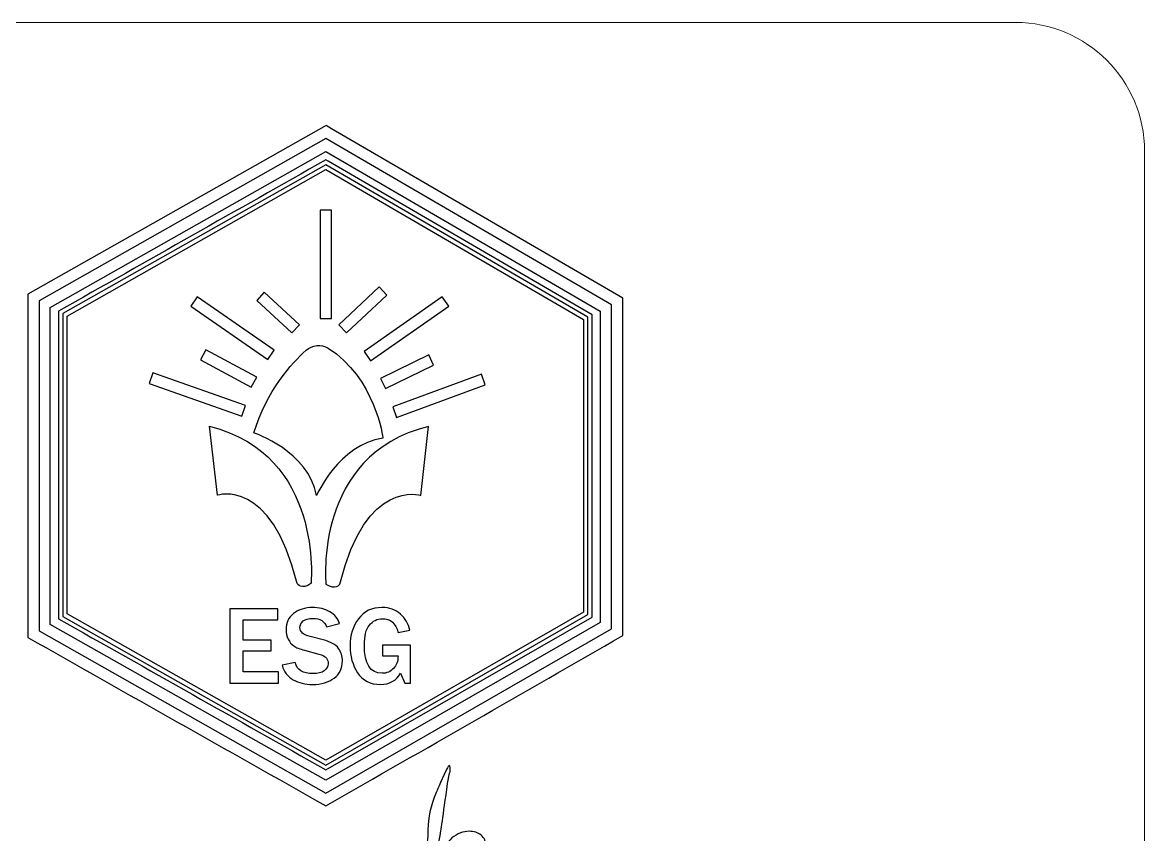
# Model space of a CAD drawing. Header units: millimetres. Extents: x -79 to 26, y -25 to 24.
# Drawn here: x -7.15 to 25.54, y 0.64 to 24.31 of the extents above; entities that cross this region are included whole.
import ezdxf

# ---------------------------------------------------------------- set-up
doc = ezdxf.new("R2010")
doc.units = ezdxf.units.MM
doc.header["$MEASUREMENT"] = 0
doc.layers.add('Layer 1', color=7, linetype='Continuous')

msp = doc.modelspace()

# ---------------------------------------------------------------- linework, layer by layer
at = {"layer": 'Layer 1', "color": 250, "lineweight": 18}
msp.add_open_spline([(-20.503, 24.3105), (-20.503, 24.3105), (21.7894, 24.3105), (21.7894, 24.3105), (23.8569, 24.3105), (25.5432, 22.6242), (25.5432, 20.5567), (25.5432, 20.5567), (25.5432, -21.7357), (25.5432, -21.7357), (25.5432, -23.8032), (23.8569, -25.4895), (21.7894, -25.4895), (21.7894, -25.4895), (-20.503, -25.4895), (-20.503, -25.4895), (-22.5705, -25.4895), (-24.2568, -23.8032), (-24.2568, -21.7357), (-24.2568, -21.7357), (-24.2568, 20.5567), (-24.2568, 20.5567), (-24.2568, 22.6242), (-22.5705, 24.3105), (-20.503, 24.3105)], degree=3, knots=[0, 0, 0, 0, 0.125, 0.125, 0.125, 0.25, 0.25, 0.25, 0.375, 0.375, 0.375, 0.5, 0.5, 0.5, 0.625, 0.625, 0.625, 0.75, 0.75, 0.75, 0.875, 0.875, 0.875, 1, 1, 1, 1], dxfattribs=at)
at = {"layer": 'Layer 1', "color": 240}
for points, knots in [([(1.8583, 21.2132), (1.8583, 21.2132), (10.3456, 16.2703), (10.3456, 16.2703), (10.3456, 16.2703), (10.3456, 6.4425), (10.3456, 6.4425), (7.4617, 4.7865), (4.5783, 3.1294), (1.6953, 1.4718), (-1.2004, 3.1103), (-4.097, 4.7474), (-6.9936, 6.3842), (-6.9936, 6.3842), (-6.9936, 16.3866), (-6.9936, 16.3866), (-6.9936, 16.3866), (1.6963, 21.3075), (1.6963, 21.3075), (1.6963, 21.3075), (1.8583, 21.2132), (1.8583, 21.2132)], [0, 0, 0, 0, 0.1428571, 0.1428571, 0.1428571, 0.2857143, 0.2857143, 0.2857143, 0.4285714, 0.4285714, 0.4285714, 0.5714286, 0.5714286, 0.5714286, 0.7142857, 0.7142857, 0.7142857, 0.8571429, 0.8571429, 0.8571429, 1, 1, 1, 1]), ([(9.6875, 15.8938), (9.6875, 15.8938), (1.6913, 20.5507), (1.6913, 20.5507), (1.6913, 20.5507), (-6.3355, 16.0054), (-6.3355, 16.0054), (-6.3355, 16.0054), (-6.3355, 6.7646), (-6.3355, 6.7646), (-6.3355, 6.7646), (1.6923, 2.2259), (1.6923, 2.2259), (1.6923, 2.2259), (9.6875, 6.8202), (9.6875, 6.8202), (9.6875, 6.8202), (9.6875, 15.8938), (9.6875, 15.8938)], [0, 0, 0, 0, 0.1666667, 0.1666667, 0.1666667, 0.3333333, 0.3333333, 0.3333333, 0.5, 0.5, 0.5, 0.6666667, 0.6666667, 0.6666667, 0.8333333, 0.8333333, 0.8333333, 1, 1, 1, 1]), ([(1.7542, 20.2689), (1.7542, 20.2689), (9.4481, 15.7881), (9.4481, 15.7881), (9.4481, 15.7881), (9.4481, 6.9798), (9.4481, 6.9798), (9.4481, 6.9798), (1.6929, 2.5235), (1.6929, 2.5235), (-0.9016, 3.9941), (-3.4986, 5.4615), (-6.096, 6.9272), (-6.096, 6.9272), (-6.096, 15.8932), (-6.096, 15.8932), (-3.5003, 17.3649), (-0.9036, 18.8349), (1.6934, 20.3043), (1.6934, 20.3043), (1.7542, 20.2689), (1.7542, 20.2689)], [0, 0, 0, 0, 0.1428571, 0.1428571, 0.1428571, 0.2857143, 0.2857143, 0.2857143, 0.4285714, 0.4285714, 0.4285714, 0.5714286, 0.5714286, 0.5714286, 0.7142857, 0.7142857, 0.7142857, 0.8571429, 0.8571429, 0.8571429, 1, 1, 1, 1]), ([(9.2013, 15.6469), (9.2013, 15.6469), (1.6915, 20.0205), (1.6915, 20.0205), (1.6915, 20.0205), (-5.8492, 15.7504), (-5.8492, 15.7504), (-5.8492, 15.7504), (-5.8492, 7.0698), (-5.8492, 7.0698), (-5.8492, 7.0698), (1.6919, 2.8063), (1.6919, 2.8063), (1.6919, 2.8063), (9.2013, 7.1213), (9.2013, 7.1213), (9.2013, 7.1213), (9.2013, 15.6469), (9.2013, 15.6469)], [0, 0, 0, 0, 0.1666667, 0.1666667, 0.1666667, 0.3333333, 0.3333333, 0.3333333, 0.5, 0.5, 0.5, 0.6666667, 0.6666667, 0.6666667, 0.8333333, 0.8333333, 0.8333333, 1, 1, 1, 1]), ([(1.5292, 15.6835), (1.5292, 15.6835), (1.5292, 18.834), (1.5292, 18.834), (1.5292, 18.834), (1.8583, 18.834), (1.8583, 18.834), (1.8583, 18.834), (1.8583, 15.6835), (1.8583, 15.6835), (1.8583, 15.6835), (1.5292, 15.6835), (1.5292, 15.6835)], [0, 0, 0, 0, 0.25, 0.25, 0.25, 0.5, 0.5, 0.5, 0.75, 0.75, 0.75, 1, 1, 1, 1]), ([(0.7014, 15.2599), (0.7014, 15.2599), (-0.3242, 16.2088), (-0.3242, 16.2088), (-0.3242, 16.2088), (-0.1018, 16.4492), (-0.1018, 16.4492), (-0.1018, 16.4492), (0.9238, 15.5003), (0.9238, 15.5003), (0.9238, 15.5003), (0.7014, 15.2599), (0.7014, 15.2599)], [0, 0, 0, 0, 0.25, 0.25, 0.25, 0.5, 0.5, 0.5, 0.75, 0.75, 0.75, 1, 1, 1, 1]), ([(2.0671, 15.4997), (2.0671, 15.4997), (3.2437, 16.6002), (3.2437, 16.6002), (3.2437, 16.6002), (3.4674, 16.3611), (3.4674, 16.3611), (3.4674, 16.3611), (2.2908, 15.2605), (2.2908, 15.2605), (2.2908, 15.2605), (2.0671, 15.4997), (2.0671, 15.4997)], [0, 0, 0, 0, 0.25, 0.25, 0.25, 0.5, 0.5, 0.5, 0.75, 0.75, 0.75, 1, 1, 1, 1]), ([(-0.0025, 14.486), (-0.0025, 14.486), (-2.2419, 16.042), (-2.2419, 16.042), (-2.2419, 16.042), (-2.0542, 16.3119), (-2.0542, 16.3119), (-2.0542, 16.3119), (0.1852, 14.7559), (0.1852, 14.7559), (0.1852, 14.7559), (-0.0025, 14.486), (-0.0025, 14.486)], [0, 0, 0, 0, 0.25, 0.25, 0.25, 0.5, 0.5, 0.5, 0.75, 0.75, 0.75, 1, 1, 1, 1]), ([(2.8062, 14.7171), (2.8062, 14.7171), (5.0837, 16.3113), (5.0837, 16.3113), (5.0837, 16.3113), (5.2714, 16.0427), (5.2714, 16.0427), (5.2714, 16.0427), (2.9938, 14.4485), (2.9938, 14.4485), (2.9938, 14.4485), (2.8062, 14.7171), (2.8062, 14.7171)], [0, 0, 0, 0, 0.25, 0.25, 0.25, 0.5, 0.5, 0.5, 0.75, 0.75, 0.75, 1, 1, 1, 1]), ([(-0.4798, 13.6791), (-0.4798, 13.6791), (-1.9601, 14.4764), (-1.9601, 14.4764), (-1.9601, 14.4764), (-1.8045, 14.7655), (-1.8045, 14.7655), (-1.8045, 14.7655), (-0.3242, 13.9683), (-0.3242, 13.9683), (-0.3242, 13.9683), (-0.4798, 13.6791), (-0.4798, 13.6791)], [0, 0, 0, 0, 0.25, 0.25, 0.25, 0.5, 0.5, 0.5, 0.75, 0.75, 0.75, 1, 1, 1, 1]), ([(1.42, 10.5217), (1.42, 10.5217), (2.0653, 12.002), (3.3557, 12.1919), (3.3557, 12.1919), (3.1268, 13.9575), (1.7583, 14.8182), (1.5559, 14.9452), (1.293, 14.9136), (1.1157, 14.7537), (0.7005, 14.3802), (-0.0333, 13.581), (-0.4022, 12.3435), (-0.4022, 12.3435), (1.1924, 11.8122), (1.42, 10.5217)], [0, 0, 0, 0, 0.2, 0.2, 0.2, 0.4, 0.4, 0.4, 0.6, 0.6, 0.6, 0.8, 0.8, 0.8, 1, 1, 1, 1]), ([(3.2836, 13.9337), (3.2836, 13.9337), (4.688, 14.6171), (4.688, 14.6171), (4.688, 14.6171), (4.832, 14.3214), (4.832, 14.3214), (4.832, 14.3214), (3.4276, 13.638), (3.4276, 13.638), (3.4276, 13.638), (3.2836, 13.9337), (3.2836, 13.9337)], [0, 0, 0, 0, 0.25, 0.25, 0.25, 0.5, 0.5, 0.5, 0.75, 0.75, 0.75, 1, 1, 1, 1]), ([(-0.7603, 12.8339), (-0.7603, 12.8339), (-3.4551, 13.7828), (-3.4551, 13.7828), (-3.4551, 13.7828), (-3.3458, 14.0926), (-3.3458, 14.0926), (-3.3458, 14.0926), (-0.651, 13.1437), (-0.651, 13.1437), (-0.651, 13.1437), (-0.7603, 12.8339), (-0.7603, 12.8339)], [0, 0, 0, 0, 0.25, 0.25, 0.25, 0.5, 0.5, 0.5, 0.75, 0.75, 0.75, 1, 1, 1, 1]), ([(3.6407, 13.1052), (3.6407, 13.1052), (6.2216, 14.0541), (6.2216, 14.0541), (6.2216, 14.0541), (6.3346, 13.7456), (6.3346, 13.7456), (6.3346, 13.7456), (3.7537, 12.7966), (3.7537, 12.7966), (3.7537, 12.7966), (3.6407, 13.1052), (3.6407, 13.1052)], [0, 0, 0, 0, 0.25, 0.25, 0.25, 0.5, 0.5, 0.5, 0.75, 0.75, 0.75, 1, 1, 1, 1]), ([(1.2577, 7.9525), (1.2577, 7.9525), (1.6338, 11.7106), (-1.6963, 12.5401), (-1.6963, 12.5401), (-1.4686, 10.5288), (-1.4686, 10.5288), (-1.4686, 10.5288), (0.1012, 11.0628), (0.8544, 7.9518), (0.8544, 7.9518), (0.9879, 7.7623), (1.2577, 7.9525)], [0, 0, 0, 0, 0.25, 0.25, 0.25, 0.5, 0.5, 0.5, 0.75, 0.75, 0.75, 1, 1, 1, 1]), ([(1.6938, 7.9407), (1.6938, 7.9407), (1.3059, 11.6982), (4.6841, 12.5333), (4.6841, 12.5333), (4.4563, 10.5216), (4.4563, 10.5216), (4.4563, 10.5216), (2.8621, 11.053), (2.1031, 7.9407), (2.1031, 7.9407), (1.9679, 7.7509), (1.6938, 7.9407)], [0, 0, 0, 0, 0.25, 0.25, 0.25, 0.5, 0.5, 0.5, 0.75, 0.75, 0.75, 1, 1, 1, 1]), ([(0.3081, 5.0473), (0.3081, 5.0473), (-1.1058, 5.0473), (-1.1058, 5.0473), (-1.1058, 5.0473), (-1.1058, 7.2226), (-1.1058, 7.2226), (-1.1058, 7.2226), (0.2942, 7.2226), (0.2942, 7.2226), (0.2942, 7.2226), (0.2942, 6.8997), (0.2942, 6.8997), (0.2942, 6.8997), (-0.7134, 6.8997), (-0.7134, 6.8997), (-0.7134, 6.8997), (-0.7134, 6.3093), (-0.7134, 6.3093), (-0.7134, 6.3093), (0.0962, 6.3093), (0.0962, 6.3093), (0.0962, 6.3093), (0.0962, 5.9938), (0.0962, 5.9938), (0.0962, 5.9938), (-0.7134, 5.9938), (-0.7134, 5.9938), (-0.7134, 5.9938), (-0.7134, 5.3851), (-0.7134, 5.3851), (-0.7134, 5.3851), (0.3081, 5.3851), (0.3081, 5.3851), (0.3081, 5.3851), (0.3081, 5.0473), (0.3081, 5.0473)], [0, 0, 0, 0, 0.0833333, 0.0833333, 0.0833333, 0.1666667, 0.1666667, 0.1666667, 0.25, 0.25, 0.25, 0.3333333, 0.3333333, 0.3333333, 0.4166667, 0.4166667, 0.4166667, 0.5, 0.5, 0.5, 0.5833333, 0.5833333, 0.5833333, 0.6666667, 0.6666667, 0.6666667, 0.75, 0.75, 0.75, 0.8333333, 0.8333333, 0.8333333, 0.9166667, 0.9166667, 0.9166667, 1, 1, 1, 1]), ([(0.4182, 5.5719), (0.4182, 5.5719), (0.7994, 5.6534), (0.7994, 5.6534), (0.8448, 5.4377), (1.0206, 5.3295), (1.325, 5.3295), (1.4647, 5.3295), (1.5711, 5.3573), (1.646, 5.4118), (1.721, 5.4673), (1.759, 5.5359), (1.759, 5.6182), (1.759, 5.6774), (1.7413, 5.732), (1.7071, 5.7828), (1.6729, 5.8338), (1.6007, 5.8727), (1.4897, 5.9013), (1.4897, 5.9013), (1.0733, 6.0096), (1.0733, 6.0096), (0.9308, 6.0475), (0.8254, 6.0891), (0.7578, 6.1363), (0.6902, 6.1835), (0.6356, 6.2501), (0.594, 6.3362), (0.5533, 6.4223), (0.533, 6.5148), (0.533, 6.6128), (0.533, 6.8071), (0.6051, 6.9626), (0.7494, 7.0801), (0.8947, 7.1976), (1.0798, 7.2559), (1.3047, 7.2559), (1.4916, 7.2559), (1.6581, 7.2152), (1.8052, 7.1329), (1.9523, 7.0515), (2.0467, 6.9357), (2.0874, 6.7859), (2.0874, 6.7859), (1.7136, 6.6933), (1.7136, 6.6933), (1.6562, 6.858), (1.5221, 6.9404), (1.312, 6.9404), (1.1898, 6.9404), (1.0964, 6.9145), (1.0326, 6.8636), (0.9687, 6.8127), (0.9363, 6.7488), (0.9363, 6.6702), (0.9363, 6.5453), (1.0373, 6.4583), (1.2389, 6.4084), (1.2389, 6.4084), (1.609, 6.3159), (1.609, 6.3159), (1.8329, 6.2593), (1.9828, 6.1762), (2.0597, 6.066), (2.1364, 5.9559), (2.1744, 5.8347), (2.1744, 5.7024), (2.1744, 5.4887), (2.0939, 5.3212), (1.9329, 5.1981), (1.7719, 5.075), (1.5637, 5.0139), (1.3074, 5.0139), (1.0918, 5.0139), (0.903, 5.0593), (0.7411, 5.1491), (0.5792, 5.2397), (0.4709, 5.3804), (0.4182, 5.5719)], [0, 0, 0, 0, 0.0384615, 0.0384615, 0.0384615, 0.0769231, 0.0769231, 0.0769231, 0.1153846, 0.1153846, 0.1153846, 0.1538462, 0.1538462, 0.1538462, 0.1923077, 0.1923077, 0.1923077, 0.2307692, 0.2307692, 0.2307692, 0.2692308, 0.2692308, 0.2692308, 0.3076923, 0.3076923, 0.3076923, 0.3461538, 0.3461538, 0.3461538, 0.3846154, 0.3846154, 0.3846154, 0.4230769, 0.4230769, 0.4230769, 0.4615385, 0.4615385, 0.4615385, 0.5, 0.5, 0.5, 0.5384615, 0.5384615, 0.5384615, 0.5769231, 0.5769231, 0.5769231, 0.6153846, 0.6153846, 0.6153846, 0.6538462, 0.6538462, 0.6538462, 0.6923077, 0.6923077, 0.6923077, 0.7307692, 0.7307692, 0.7307692, 0.7692308, 0.7692308, 0.7692308, 0.8076923, 0.8076923, 0.8076923, 0.8461538, 0.8461538, 0.8461538, 0.8846154, 0.8846154, 0.8846154, 0.9230769, 0.9230769, 0.9230769, 0.9615385, 0.9615385, 0.9615385, 1, 1, 1, 1]), ([(4.1618, 6.1595), (4.1618, 6.1595), (4.1618, 5.0473), (4.1618, 5.0473), (4.1618, 5.0473), (3.9879, 5.0473), (3.9879, 5.0473), (3.9879, 5.0473), (3.8686, 5.3406), (3.8686, 5.3406), (3.7418, 5.1232), (3.5456, 5.0139), (3.2801, 5.0139), (2.9841, 5.0139), (2.7628, 5.1269), (2.6167, 5.3517), (2.4705, 5.5765), (2.3974, 5.8375), (2.3974, 6.1345), (2.3974, 6.4481), (2.4788, 6.7128), (2.6417, 6.9302), (2.8054, 7.1476), (3.033, 7.2559), (3.3263, 7.2559), (3.5456, 7.2559), (3.7252, 7.192), (3.8667, 7.0653), (4.0083, 6.9385), (4.0971, 6.7813), (4.1351, 6.5916), (4.1351, 6.5916), (3.7936, 6.5314), (3.7936, 6.5314), (3.7298, 6.7969), (3.5781, 6.9293), (3.3365, 6.9293), (3.1821, 6.9293), (3.0561, 6.8663), (2.9591, 6.7415), (2.8619, 6.6166), (2.8137, 6.4231), (2.8137, 6.1632), (2.8137, 5.6136), (2.9858, 5.3387), (3.3301, 5.3387), (3.4642, 5.3387), (3.5743, 5.3851), (3.6622, 5.4776), (3.7502, 5.5701), (3.7936, 5.6922), (3.7936, 5.8439), (3.7936, 5.8439), (3.344, 5.8439), (3.344, 5.8439), (3.344, 5.8439), (3.344, 6.1595), (3.344, 6.1595), (3.344, 6.1595), (4.1618, 6.1595), (4.1618, 6.1595)], [0, 0, 0, 0, 0.05, 0.05, 0.05, 0.1, 0.1, 0.1, 0.15, 0.15, 0.15, 0.2, 0.2, 0.2, 0.25, 0.25, 0.25, 0.3, 0.3, 0.3, 0.35, 0.35, 0.35, 0.4, 0.4, 0.4, 0.45, 0.45, 0.45, 0.5, 0.5, 0.5, 0.55, 0.55, 0.55, 0.6, 0.6, 0.6, 0.65, 0.65, 0.65, 0.7, 0.7, 0.7, 0.75, 0.75, 0.75, 0.8, 0.8, 0.8, 0.85, 0.85, 0.85, 0.9, 0.9, 0.9, 0.95, 0.95, 0.95, 1, 1, 1, 1]), ([(3.6663, -2.0371), (3.6663, -2.0371), (3.8483, -1.7728), (3.8483, -1.7728), (3.8483, -1.7728), (3.8551, -1.7714), (3.8551, -1.7714), (3.9643, -1.6275), (4.0814, -1.4934), (4.2066, -1.3709), (4.3313, -1.2475), (4.4725, -1.1389), (4.6288, -1.0454), (5.1414, -0.7635), (5.5014, -0.5387), (5.7087, -0.3703), (5.8298, -0.2805), (5.8907, -0.2081), (5.8907, -0.1531), (5.8907, -0.1024), (5.8416, -0.0613), (5.7439, -0.03), (5.658, -0.0028), (5.5659, 0.0111), (5.4684, 0.0111), (5.2922, 0.0111), (5.1003, -0.1004), (4.893, -0.3235), (4.7249, -0.523), (4.5604, -0.7226), (4.3998, -0.922), (4.3452, -0.9885), (4.2922, -1.0396), (4.2415, -1.0747), (4.2066, -1.1021), (4.1747, -1.1001), (4.1478, -1.0685), (4.1086, -1.0297), (4.1534, -0.93), (4.2826, -0.7694), (4.3843, -0.6167), (4.4429, -0.519), (4.4587, -0.4762), (4.5176, -0.3666), (4.5604, -0.2196), (4.5877, -0.0356), (4.6153, 0.1128), (4.6347, 0.2614), (4.6463, 0.4102), (4.6584, 0.5273), (4.664, 0.6547), (4.664, 0.7916), (4.664, 1.1203), (4.7439, 1.4763), (4.9048, 1.8599), (4.9203, 1.9027), (5.0197, 2.1274), (5.2039, 2.5348), (5.2431, 2.613), (5.2704, 2.6522), (5.2862, 2.6522), (5.3053, 2.644), (5.3155, 2.6167), (5.3155, 2.5699), (5.3155, 2.5699), (5.3155, 2.5173), (5.3155, 2.5173), (5.3155, 2.4857), (5.3099, 2.4564), (5.2978, 2.4291), (5.2978, 2.4291), (5.2392, 2.1297), (5.2392, 2.1297), (5.1062, 1.1748), (5.0338, 0.6701), (5.022, 0.6155), (4.9595, 0.318), (4.9252, 0.1568), (4.9196, 0.1315), (4.9134, 0.1059), (4.9048, 0.0815), (4.893, 0.0578), (5.0651, 0.2377), (5.2217, 0.3986), (5.3626, 0.5392), (5.5267, 0.6682), (5.6949, 0.733), (5.867, 0.733), (6.0077, 0.733), (6.1233, 0.6958), (6.2134, 0.6215), (6.3072, 0.5431), (6.3546, 0.4355), (6.3546, 0.2986), (6.3546, 0.1227), (6.2502, -0.1219), (6.0433, -0.4351), (5.8475, -0.7519), (5.6399, -0.9905), (5.4211, -1.1507), (5.3507, -1.202), (5.1981, -1.2705), (4.9631, -1.356), (4.7755, -1.4347), (4.5077, -1.5735), (4.1592, -1.7729), (4.1593, -1.8591), (4.2321, -1.9822), (4.3764, -2.1427), (4.4508, -2.2328), (4.4879, -2.3009), (4.4879, -2.3479), (4.4879, -2.442), (4.4254, -2.5516), (4.3003, -2.6767), (4.1747, -2.8021), (4.0845, -2.8646), (4.0302, -2.8646), (3.9947, -2.8646), (3.9342, -2.8448), (3.8483, -2.8064), (3.7463, -2.7625), (3.6525, -2.7418), (3.5663, -2.7418), (3.4571, -2.7418), (3.3689, -2.7866), (3.3025, -2.8764), (3.2906, -2.8922), (3.2261, -2.9938), (3.1089, -3.1818), (2.9911, -3.3693), (2.9037, -3.493), (2.8448, -3.5513), (2.7118, -3.6838), (2.5592, -3.7506), (2.3869, -3.7506), (2.3869, -3.7506), (2.3869, -3.7507), (2.3869, -3.7507), (2.293, -3.7546), (2.197, -3.7333), (2.0992, -3.6862), (2.068, -3.6743), (1.9301, -3.7803), (1.6853, -4.0027), (1.4408, -4.2261), (1.2289, -4.3176), (1.049, -4.2788), (1.049, -4.2788), (1.049, -4.2789), (1.049, -4.2789), (1.049, -4.2789), (1.049, -4.2788), (1.049, -4.2788), (0.9316, -4.2594), (0.8434, -4.2595), (0.7848, -4.2789), (0.5812, -4.3457), (0.3719, -4.5664), (0.1567, -4.9422), (-0.0743, -5.3176), (-0.3326, -5.5055), (-0.6179, -5.5055), (-0.9074, -5.4818), (-1.1266, -5.3508), (-1.2752, -5.1123), (-1.4236, -4.8737), (-1.5003, -4.5802), (-1.5042, -4.2322), (-1.5042, -4.2322), (-1.5041, -4.2318), (-1.5041, -4.2318), (-1.5041, -4.2318), (-1.5042, -4.2318), (-1.5042, -4.2318), (-1.5003, -3.9268), (-1.468, -3.5014), (-1.4071, -2.9559), (-1.3466, -2.4097), (-1.2558, -1.8062), (-1.1344, -1.1451), (-1.0719, -0.9534), (-0.9449, -0.6148), (-0.753, -0.1298), (-0.7333, -0.0827), (-0.7129, -0.0633), (-0.6916, -0.0709), (-0.6701, -0.0788), (-0.6589, -0.0985), (-0.6589, -0.1298), (-0.6708, -0.3683), (-0.7198, -0.8244), (-0.8057, -1.4972), (-0.8919, -2.1701), (-0.9449, -2.6318), (-0.9643, -2.8821), (-0.9841, -3.1329), (-0.9936, -3.2694), (-0.9936, -3.2927), (-0.9936, -3.2927), (-0.9939, -3.2992), (-0.9939, -3.2992), (-0.9939, -3.2992), (-0.9936, -3.299), (-0.9936, -3.299), (-0.9936, -3.6903), (-0.8979, -3.9739), (-0.706, -4.1499), (-0.5613, -4.2789), (-0.3931, -4.3433), (-0.2013, -4.3433), (0.0646, -4.3433), (0.2837, -4.2262), (0.4561, -3.9913), (0.5851, -3.8193), (0.6956, -3.6961), (0.7874, -3.6218), (0.8795, -3.5471), (0.9667, -3.5099), (1.049, -3.5099), (1.049, -3.5099), (1.049, -3.5098), (1.049, -3.5098), (1.1151, -3.5098), (1.1898, -3.5285), (1.2721, -3.5657), (1.354, -3.6032), (1.4399, -3.6247), (1.53, -3.6306), (1.6198, -3.6362), (1.6982, -3.6059), (1.7649, -3.5394), (1.7923, -3.52), (1.8136, -3.4908), (1.8295, -3.4516), (1.6965, -3.068), (1.7274, -2.6711), (1.9232, -2.2602), (1.9897, -2.1467), (2.0443, -2.0898), (2.0877, -2.0898), (2.1226, -2.0898), (2.15, -2.1525), (2.1696, -2.2776), (2.193, -2.5085), (2.2657, -2.6473), (2.3868, -2.6945), (2.3868, -2.6945), (2.3868, -2.6944), (2.3868, -2.6944), (2.4884, -2.7175), (2.5894, -2.7316), (2.6891, -2.7353), (2.7888, -2.7396), (2.8866, -2.727), (2.9827, -2.6974), (3.0787, -2.6678), (3.1696, -2.6046), (3.2557, -2.5069), (3.2633, -2.4984), (3.3436, -2.4072), (3.4963, -2.2309), (3.4963, -2.2309), (3.6663, -2.0371), (3.6663, -2.0371)], [0, 0, 0, 0, 0.0113636, 0.0113636, 0.0113636, 0.0227273, 0.0227273, 0.0227273, 0.0340909, 0.0340909, 0.0340909, 0.0454545, 0.0454545, 0.0454545, 0.0568182, 0.0568182, 0.0568182, 0.0681818, 0.0681818, 0.0681818, 0.0795455, 0.0795455, 0.0795455, 0.0909091, 0.0909091, 0.0909091, 0.1022727, 0.1022727, 0.1022727, 0.1136364, 0.1136364, 0.1136364, 0.125, 0.125, 0.125, 0.1363636, 0.1363636, 0.1363636, 0.1477273, 0.1477273, 0.1477273, 0.1590909, 0.1590909, 0.1590909, 0.1704545, 0.1704545, 0.1704545, 0.1818182, 0.1818182, 0.1818182, 0.1931818, 0.1931818, 0.1931818, 0.2045455, 0.2045455, 0.2045455, 0.2159091, 0.2159091, 0.2159091, 0.2272727, 0.2272727, 0.2272727, 0.2386364, 0.2386364, 0.2386364, 0.25, 0.25, 0.25, 0.2613636, 0.2613636, 0.2613636, 0.2727273, 0.2727273, 0.2727273, 0.2840909, 0.2840909, 0.2840909, 0.2954545, 0.2954545, 0.2954545, 0.3068182, 0.3068182, 0.3068182, 0.3181818, 0.3181818, 0.3181818, 0.3295455, 0.3295455, 0.3295455, 0.3409091, 0.3409091, 0.3409091, 0.3522727, 0.3522727, 0.3522727, 0.3636364, 0.3636364, 0.3636364, 0.375, 0.375, 0.375, 0.3863636, 0.3863636, 0.3863636, 0.3977273, 0.3977273, 0.3977273, 0.4090909, 0.4090909, 0.4090909, 0.4204545, 0.4204545, 0.4204545, 0.4318182, 0.4318182, 0.4318182, 0.4431818, 0.4431818, 0.4431818, 0.4545455, 0.4545455, 0.4545455, 0.4659091, 0.4659091, 0.4659091, 0.4772727, 0.4772727, 0.4772727, 0.4886364, 0.4886364, 0.4886364, 0.5, 0.5, 0.5, 0.5113636, 0.5113636, 0.5113636, 0.5227273, 0.5227273, 0.5227273, 0.5340909, 0.5340909, 0.5340909, 0.5454545, 0.5454545, 0.5454545, 0.5568182, 0.5568182, 0.5568182, 0.5681818, 0.5681818, 0.5681818, 0.5795455, 0.5795455, 0.5795455, 0.5909091, 0.5909091, 0.5909091, 0.6022727, 0.6022727, 0.6022727, 0.6136364, 0.6136364, 0.6136364, 0.625, 0.625, 0.625, 0.6363636, 0.6363636, 0.6363636, 0.6477273, 0.6477273, 0.6477273, 0.6590909, 0.6590909, 0.6590909, 0.6704545, 0.6704545, 0.6704545, 0.6818182, 0.6818182, 0.6818182, 0.6931818, 0.6931818, 0.6931818, 0.7045455, 0.7045455, 0.7045455, 0.7159091, 0.7159091, 0.7159091, 0.7272727, 0.7272727, 0.7272727, 0.7386364, 0.7386364, 0.7386364, 0.75, 0.75, 0.75, 0.7613636, 0.7613636, 0.7613636, 0.7727273, 0.7727273, 0.7727273, 0.7840909, 0.7840909, 0.7840909, 0.7954545, 0.7954545, 0.7954545, 0.8068182, 0.8068182, 0.8068182, 0.8181818, 0.8181818, 0.8181818, 0.8295455, 0.8295455, 0.8295455, 0.8409091, 0.8409091, 0.8409091, 0.8522727, 0.8522727, 0.8522727, 0.8636364, 0.8636364, 0.8636364, 0.875, 0.875, 0.875, 0.8863636, 0.8863636, 0.8863636, 0.8977273, 0.8977273, 0.8977273, 0.9090909, 0.9090909, 0.9090909, 0.9204545, 0.9204545, 0.9204545, 0.9318182, 0.9318182, 0.9318182, 0.9431818, 0.9431818, 0.9431818, 0.9545455, 0.9545455, 0.9545455, 0.9659091, 0.9659091, 0.9659091, 0.9772727, 0.9772727, 0.9772727, 0.9886364, 0.9886364, 0.9886364, 1, 1, 1, 1])]:
    msp.add_open_spline(points, degree=3, knots=knots, dxfattribs=at)
at = {"layer": 'Layer 1', "color": 7}
for points in [[(1.6938, 20.9291), (1.6938, 20.9291), (10.0166, 16.0821), (10.0166, 16.0821), (10.0166, 16.0821), (10.0166, 6.6314), (10.0166, 6.6314), (10.0166, 6.6314), (1.6938, 1.8489), (1.6938, 1.8489), (1.6938, 1.8489), (-6.6646, 6.5744), (-6.6646, 6.5744), (-6.6646, 6.5744), (-6.6646, 16.196), (-6.6646, 16.196), (-6.6646, 16.196), (1.6938, 20.9291), (1.6938, 20.9291)], [(1.6925, 20.1624), (1.6925, 20.1624), (9.3247, 15.7175), (9.3247, 15.7175), (9.3247, 15.7175), (9.3247, 7.0505), (9.3247, 7.0505), (9.3247, 7.0505), (1.6925, 2.6649), (1.6925, 2.6649), (1.6925, 2.6649), (-5.9726, 6.9985), (-5.9726, 6.9985), (-5.9726, 6.9985), (-5.9726, 15.8218), (-5.9726, 15.8218), (-5.9726, 15.8218), (1.6925, 20.1624), (1.6925, 20.1624)]]:
    msp.add_open_spline(points, degree=3, knots=[0, 0, 0, 0, 0.1666667, 0.1666667, 0.1666667, 0.3333333, 0.3333333, 0.3333333, 0.5, 0.5, 0.5, 0.6666667, 0.6666667, 0.6666667, 0.8333333, 0.8333333, 0.8333333, 1, 1, 1, 1], dxfattribs=at)

doc.saveas('drawing.dxf')
